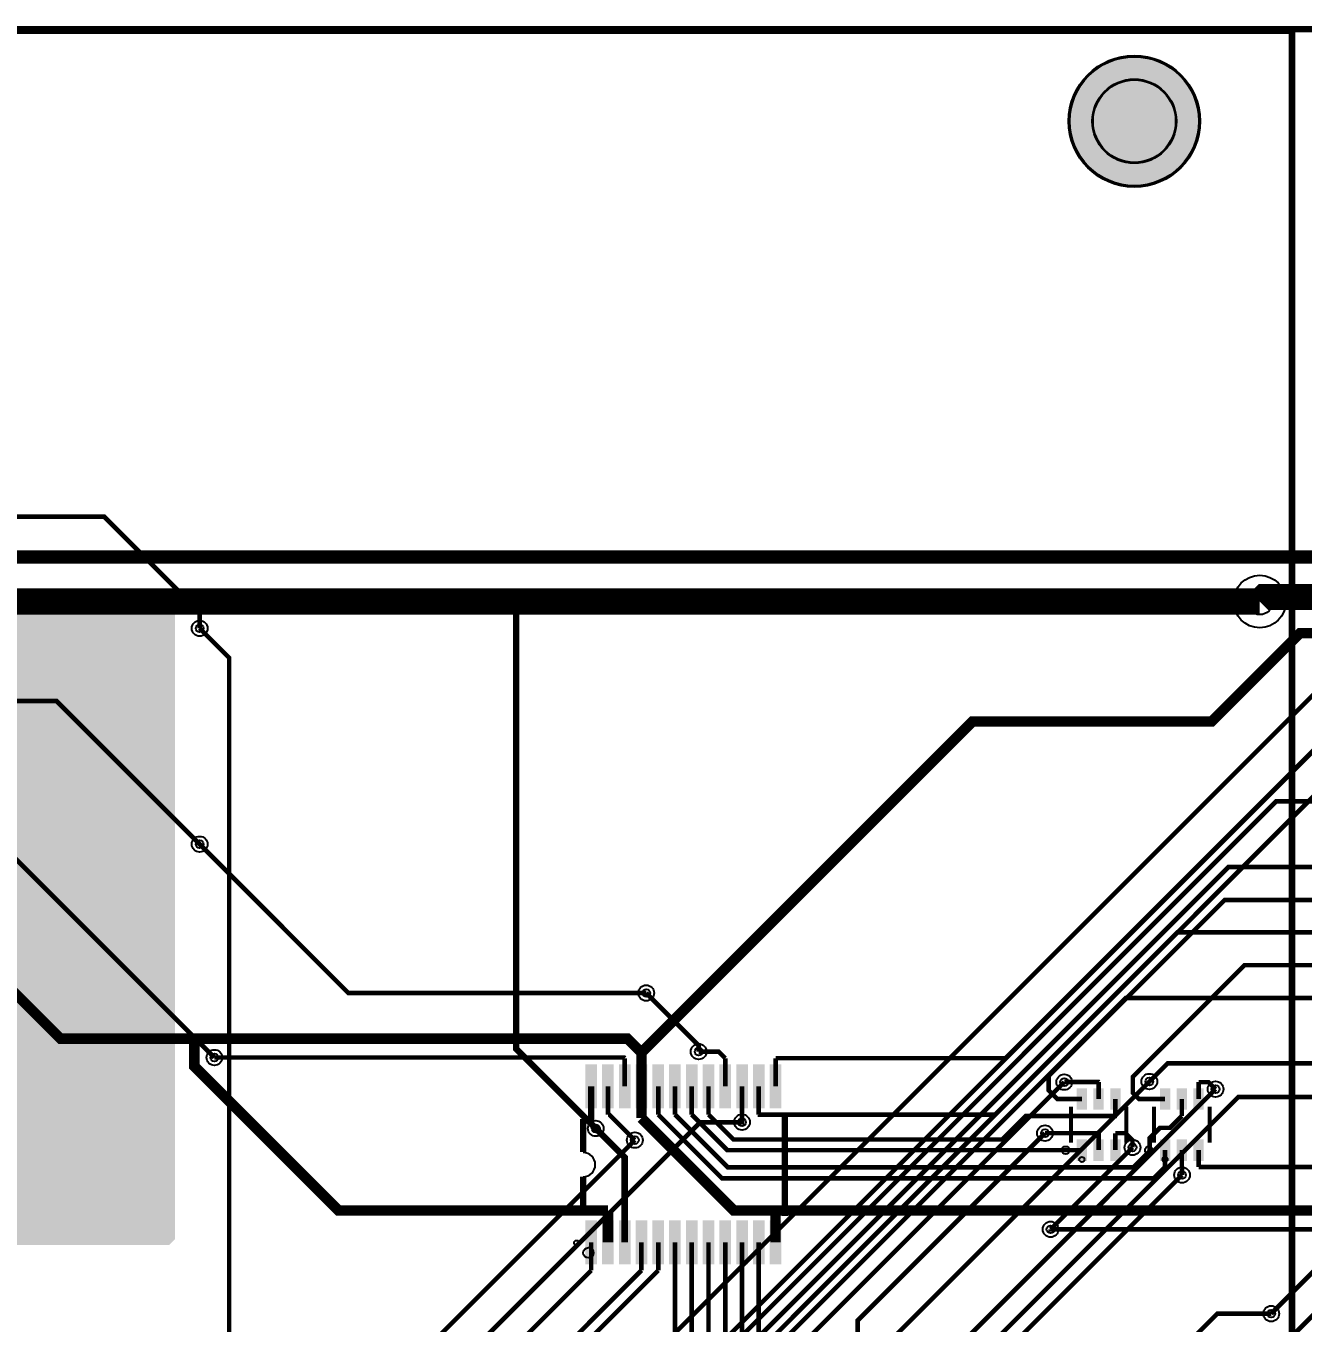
# Model space of a CAD drawing. Header units: millimetres. Extents: x 0 to 210, y -1 to 136.
# Drawn here: x 85.2 to 134.7, y 85.5 to 135.8 of the extents above; entities that cross this region are included whole.
import ezdxf

# ---------------------------------------------------------------- set-up
doc = ezdxf.new("R2010")
doc.units = ezdxf.units.MM
for name, color, linetype, true_color in [('BoardOutLine', 7, 'Continuous', 0xff00ff), ('BottomLayer', 7, 'Continuous', 0x0000ff), ('BottomSolderMaskLayer', 7, 'Continuous', 0xaa00ff), ('Document', 7, 'Continuous', 0xffffff), ('Hole', 7, 'Continuous', 0x222222), ('Multi-Layer', 7, 'Continuous', 0xc0c0c0), ('TopLayer', 7, 'Continuous', 0xff0000), ('TopPasteMaskLayer', 7, 'Continuous', 0x808080), ('TopSilkLayer', 7, 'Continuous', 0xffcc00), ('TopSolderMaskLayer', 7, 'Continuous', 0x800080)]:
    doc.layers.add(name, color=color, linetype=linetype, true_color=true_color)

msp = doc.modelspace()

# ---------------------------------------------------------------- hatches: boundary and pattern name
at = {"layer": 'BottomSolderMaskLayer'}
msp.add_hatch(color=256, dxfattribs=at).paths.add_polyline_path([(125.6316738633476, 132.0583947167894, 1), (130.733274066548, 132.0583947167894, 1)])
at = {"layer": 'TopLayer'}
for points in [[(73.81254762509502, 113.8938277876556), (73.81254762509502, 89.02717805435611), (74.34594869189732, 88.49377698755404), (90.75438150876289, 88.49377698755404), (90.98298196596397, 88.72237744475478), (90.98298196596397, 113.43662687325377), (90.47498094996195, 113.9446278892558)], [(106.91808483616956, 95.46454152908302), (107.31808483616942, 95.46454152908302), (107.31808483616942, 93.81455422910835), (106.91808483616956, 93.81455422910835)], [(107.56807213614411, 95.46454152908302), (107.9680721361442, 95.46454152908302), (107.9680721361442, 93.81455422910835), (107.56807213614411, 93.81455422910835)], [(108.21805943611866, 95.46454152908302), (108.61805943611876, 95.46454152908302), (108.61805943611876, 93.81455422910835), (108.21805943611866, 93.81455422910835)], [(108.86804673609345, 95.46454152908302), (109.26804673609354, 95.46454152908302), (109.26804673609354, 93.81455422910835), (108.86804673609345, 93.81455422910835)], [(109.518034036068, 95.46454152908302), (109.91803403606787, 95.46454152908302), (109.91803403606787, 93.81455422910835), (109.518034036068, 93.81455422910835)], [(110.16802133604256, 95.46454152908302), (110.56802133604242, 95.46454152908302), (110.56802133604242, 93.81455422910835), (110.16802133604256, 93.81455422910835)], [(110.81800863601711, 95.46451612903229), (111.2180086360172, 95.46451612903229), (111.2180086360172, 93.81452882905762), (110.81800863601711, 93.81452882905762)], [(111.46799593599167, 95.46454152908302), (111.86799593599176, 95.46454152908302), (111.86799593599176, 93.81455422910835), (111.46799593599167, 93.81455422910835)], [(112.11798323596645, 95.46454152908302), (112.51798323596654, 95.46454152908302), (112.51798323596654, 93.81455422910835), (112.11798323596645, 93.81455422910835)], [(112.767970535941, 95.46454152908302), (113.16797053594087, 95.46454152908302), (113.16797053594087, 93.81455422910835), (112.767970535941, 93.81455422910835)], [(113.41795783591579, 95.46454152908302), (113.81795783591542, 95.46454152908302), (113.81795783591542, 93.81455422910835), (113.41795783591579, 93.81455422910835)], [(114.06794513589011, 95.46454152908302), (114.4679451358902, 95.46454152908302), (114.4679451358902, 93.81455422910835), (114.06794513589011, 93.81455422910835)], [(125.97165354330696, 94.53616967233938), (126.3216662433324, 94.53616967233938), (126.3216662433324, 93.75618491236992), (125.97165354330696, 93.75618491236992)], [(126.62164084328174, 94.53616967233938), (126.97165354330696, 94.53616967233938), (126.97165354330696, 93.75618491236992), (126.62164084328174, 93.75618491236992)], [(127.27162814325607, 94.53616967233938), (127.62164084328174, 94.53616967233938), (127.62164084328174, 93.75618491236992), (127.27162814325607, 93.75618491236992)], [(129.19745999491988, 94.53616967233938), (129.54747269494533, 94.53616967233938), (129.54747269494533, 93.75618491236992), (129.19745999491988, 93.75618491236992)], [(129.84744729489444, 94.53616967233938), (130.19745999491988, 94.53616967233938), (130.19745999491988, 93.75618491236992), (129.84744729489444, 93.75618491236992)], [(130.49743459486922, 94.53616967233938), (130.84744729489444, 94.53616967233938), (130.84744729489444, 93.75618491236992), (130.49743459486922, 93.75618491236992)], [(125.97165354330696, 92.55618491236987), (126.3216662433324, 92.55618491236987), (126.3216662433324, 91.77620015240029), (125.97165354330696, 91.77620015240029)], [(126.62164084328174, 92.55618491236987), (126.97165354330696, 92.55618491236987), (126.97165354330696, 91.77620015240029), (126.62164084328174, 91.77620015240029)], [(127.27162814325607, 92.55618491236987), (127.62164084328174, 92.55618491236987), (127.62164084328174, 91.77620015240029), (127.27162814325607, 91.77620015240029)], [(129.19745999491988, 92.55618491236987), (129.54747269494533, 92.55618491236987), (129.54747269494533, 91.77620015240029), (129.19745999491988, 91.77620015240029)], [(129.84744729489444, 92.55618491236987), (130.19745999491988, 92.55618491236987), (130.19745999491988, 91.77620015240029), (129.84744729489444, 91.77620015240029)], [(130.49743459486922, 92.55618491236987), (130.84744729489444, 92.55618491236987), (130.84744729489444, 91.77620015240029), (130.49743459486922, 91.77620015240029)], [(106.91808483616956, 89.4193294386589), (107.31808483616942, 89.4193294386589), (107.31808483616942, 87.76934213868424), (106.91808483616956, 87.76934213868424)], [(107.56807213614411, 89.4193294386589), (107.9680721361442, 89.4193294386589), (107.9680721361442, 87.76934213868424), (107.56807213614411, 87.76934213868424)], [(108.21805943611866, 89.4193294386589), (108.61805943611876, 89.4193294386589), (108.61805943611876, 87.76934213868424), (108.21805943611866, 87.76934213868424)], [(108.86804673609345, 89.4193294386589), (109.26804673609354, 89.4193294386589), (109.26804673609354, 87.76934213868424), (108.86804673609345, 87.76934213868424)], [(109.518034036068, 89.4193294386589), (109.91803403606787, 89.4193294386589), (109.91803403606787, 87.76934213868424), (109.518034036068, 87.76934213868424)], [(110.16802133604256, 89.41935483870964), (110.56802133604242, 89.41935483870964), (110.56802133604242, 87.76936753873508), (110.16802133604256, 87.76936753873508)], [(110.81800863601711, 89.4193294386589), (111.2180086360172, 89.4193294386589), (111.2180086360172, 87.76934213868424), (110.81800863601711, 87.76934213868424)], [(111.46799593599167, 89.4193294386589), (111.86799593599176, 89.4193294386589), (111.86799593599176, 87.76934213868424), (111.46799593599167, 87.76934213868424)], [(112.11798323596645, 89.4193294386589), (112.51798323596654, 89.4193294386589), (112.51798323596654, 87.76934213868424), (112.11798323596645, 87.76934213868424)], [(112.767970535941, 89.4193294386589), (113.16797053594087, 89.4193294386589), (113.16797053594087, 87.76934213868424), (112.767970535941, 87.76934213868424)], [(113.41795783591579, 89.4193294386589), (113.81795783591542, 89.4193294386589), (113.81795783591542, 87.76934213868424), (113.41795783591579, 87.76934213868424)], [(114.06794513589011, 89.4193294386589), (114.4679451358902, 89.4193294386589), (114.4679451358902, 87.76934213868424), (114.06794513589011, 87.76934213868424)]]:
    msp.add_hatch(color=256, dxfattribs=at).paths.add_polyline_path(points)
at = {"layer": 'TopPasteMaskLayer'}
for points in [[(106.91808483616956, 95.46454152908302), (107.31808483616942, 95.46454152908302), (107.31808483616942, 93.81455422910835), (106.91808483616956, 93.81455422910835)], [(107.56807213614411, 95.46454152908302), (107.9680721361442, 95.46454152908302), (107.9680721361442, 93.81455422910835), (107.56807213614411, 93.81455422910835)], [(108.21805943611866, 95.46454152908302), (108.61805943611876, 95.46454152908302), (108.61805943611876, 93.81455422910835), (108.21805943611866, 93.81455422910835)], [(108.86804673609345, 95.46454152908302), (109.26804673609354, 95.46454152908302), (109.26804673609354, 93.81455422910835), (108.86804673609345, 93.81455422910835)], [(109.518034036068, 95.46454152908302), (109.91803403606787, 95.46454152908302), (109.91803403606787, 93.81455422910835), (109.518034036068, 93.81455422910835)], [(110.16802133604256, 95.46454152908302), (110.56802133604242, 95.46454152908302), (110.56802133604242, 93.81455422910835), (110.16802133604256, 93.81455422910835)], [(110.81800863601711, 95.46451612903229), (111.2180086360172, 95.46451612903229), (111.2180086360172, 93.81452882905762), (110.81800863601711, 93.81452882905762)], [(111.46799593599167, 95.46454152908302), (111.86799593599176, 95.46454152908302), (111.86799593599176, 93.81455422910835), (111.46799593599167, 93.81455422910835)], [(112.11798323596645, 95.46454152908302), (112.51798323596654, 95.46454152908302), (112.51798323596654, 93.81455422910835), (112.11798323596645, 93.81455422910835)], [(112.767970535941, 95.46454152908302), (113.16797053594087, 95.46454152908302), (113.16797053594087, 93.81455422910835), (112.767970535941, 93.81455422910835)], [(113.41795783591579, 95.46454152908302), (113.81795783591542, 95.46454152908302), (113.81795783591542, 93.81455422910835), (113.41795783591579, 93.81455422910835)], [(114.06794513589011, 95.46454152908302), (114.4679451358902, 95.46454152908302), (114.4679451358902, 93.81455422910835), (114.06794513589011, 93.81455422910835)], [(125.97165354330696, 94.53616967233938), (126.3216662433324, 94.53616967233938), (126.3216662433324, 93.75618491236992), (125.97165354330696, 93.75618491236992)], [(126.62164084328174, 94.53616967233938), (126.97165354330696, 94.53616967233938), (126.97165354330696, 93.75618491236992), (126.62164084328174, 93.75618491236992)], [(127.27162814325607, 94.53616967233938), (127.62164084328174, 94.53616967233938), (127.62164084328174, 93.75618491236992), (127.27162814325607, 93.75618491236992)], [(129.19745999491988, 94.53616967233938), (129.54747269494533, 94.53616967233938), (129.54747269494533, 93.75618491236992), (129.19745999491988, 93.75618491236992)], [(129.84744729489444, 94.53616967233938), (130.19745999491988, 94.53616967233938), (130.19745999491988, 93.75618491236992), (129.84744729489444, 93.75618491236992)], [(130.49743459486922, 94.53616967233938), (130.84744729489444, 94.53616967233938), (130.84744729489444, 93.75618491236992), (130.49743459486922, 93.75618491236992)], [(125.97165354330696, 92.55618491236987), (126.3216662433324, 92.55618491236987), (126.3216662433324, 91.77620015240029), (125.97165354330696, 91.77620015240029)], [(126.62164084328174, 92.55618491236987), (126.97165354330696, 92.55618491236987), (126.97165354330696, 91.77620015240029), (126.62164084328174, 91.77620015240029)], [(127.27162814325607, 92.55618491236987), (127.62164084328174, 92.55618491236987), (127.62164084328174, 91.77620015240029), (127.27162814325607, 91.77620015240029)], [(129.19745999491988, 92.55618491236987), (129.54747269494533, 92.55618491236987), (129.54747269494533, 91.77620015240029), (129.19745999491988, 91.77620015240029)], [(129.84744729489444, 92.55618491236987), (130.19745999491988, 92.55618491236987), (130.19745999491988, 91.77620015240029), (129.84744729489444, 91.77620015240029)], [(130.49743459486922, 92.55618491236987), (130.84744729489444, 92.55618491236987), (130.84744729489444, 91.77620015240029), (130.49743459486922, 91.77620015240029)], [(106.91808483616956, 89.4193294386589), (107.31808483616942, 89.4193294386589), (107.31808483616942, 87.76934213868424), (106.91808483616956, 87.76934213868424)], [(107.56807213614411, 89.4193294386589), (107.9680721361442, 89.4193294386589), (107.9680721361442, 87.76934213868424), (107.56807213614411, 87.76934213868424)], [(108.21805943611866, 89.4193294386589), (108.61805943611876, 89.4193294386589), (108.61805943611876, 87.76934213868424), (108.21805943611866, 87.76934213868424)], [(108.86804673609345, 89.4193294386589), (109.26804673609354, 89.4193294386589), (109.26804673609354, 87.76934213868424), (108.86804673609345, 87.76934213868424)], [(109.518034036068, 89.4193294386589), (109.91803403606787, 89.4193294386589), (109.91803403606787, 87.76934213868424), (109.518034036068, 87.76934213868424)], [(110.16802133604256, 89.41935483870964), (110.56802133604242, 89.41935483870964), (110.56802133604242, 87.76936753873508), (110.16802133604256, 87.76936753873508)], [(110.81800863601711, 89.4193294386589), (111.2180086360172, 89.4193294386589), (111.2180086360172, 87.76934213868424), (110.81800863601711, 87.76934213868424)], [(111.46799593599167, 89.4193294386589), (111.86799593599176, 89.4193294386589), (111.86799593599176, 87.76934213868424), (111.46799593599167, 87.76934213868424)], [(112.11798323596645, 89.4193294386589), (112.51798323596654, 89.4193294386589), (112.51798323596654, 87.76934213868424), (112.11798323596645, 87.76934213868424)], [(112.767970535941, 89.4193294386589), (113.16797053594087, 89.4193294386589), (113.16797053594087, 87.76934213868424), (112.767970535941, 87.76934213868424)], [(113.41795783591579, 89.4193294386589), (113.81795783591542, 89.4193294386589), (113.81795783591542, 87.76934213868424), (113.41795783591579, 87.76934213868424)], [(114.06794513589011, 89.4193294386589), (114.4679451358902, 89.4193294386589), (114.4679451358902, 87.76934213868424), (114.06794513589011, 87.76934213868424)]]:
    msp.add_hatch(color=256, dxfattribs=at).paths.add_polyline_path(points)
at = {"layer": 'TopSolderMaskLayer'}
for points in [[(125.6316738633476, 132.0583947167894, 1), (130.733274066548, 132.0583947167894, 1)], [(106.89266865630498, 95.48994118887845), (107.34346875790516, 95.48994118887845), (107.34346875790516, 93.78915456931293), (106.89266865630498, 93.78915456931293)], [(107.5426559562793, 95.48994118887845), (107.99345605787971, 95.48994118887845), (107.99345605787971, 93.78915456931293), (107.5426559562793, 93.78915456931293)], [(108.19264325625409, 95.48994118887845), (108.6434433578545, 95.48994118887845), (108.6434433578545, 93.78915456931293), (108.19264325625409, 93.78915456931293)], [(108.84263055622864, 95.48994118887845), (109.29343065782905, 95.48994118887845), (109.29343065782905, 93.78915456931293), (108.84263055622864, 93.78915456931293)], [(109.49265011433226, 95.48994118887845), (109.94345021593267, 95.48994118887845), (109.94345021593267, 93.78915456931293), (109.49265011433226, 93.78915456931293)], [(110.14260515617798, 95.48994118887845), (110.59340525777816, 95.48994118887845), (110.59340525777816, 93.78915456931293), (110.14260515617798, 93.78915456931293)], [(110.7925924561523, 95.48991500681859), (111.24339255775294, 95.48991500681859), (111.24339255775294, 93.78912838725296), (110.7925924561523, 93.78912838725296)], [(111.44257975612709, 95.48994118887845), (111.8933798577275, 95.48994118887845), (111.8933798577275, 93.78915456931293), (111.44257975612709, 93.78915456931293)], [(112.09256705610164, 95.48994118887845), (112.54336715770205, 95.48994118887845), (112.54336715770205, 93.78915456931293), (112.09256705610164, 93.78915456931293)], [(112.74258661420527, 95.48994118887845), (113.19338671580567, 95.48994118887845), (113.19338671580567, 93.78915456931293), (112.74258661420527, 93.78915456931293)], [(113.39254165605098, 95.48994118887845), (113.84334175765116, 95.48994118887845), (113.84334175765116, 93.78915456931293), (113.39254165605098, 93.78915456931293)], [(114.04252895602531, 95.48994118887845), (114.49332905762594, 95.48994118887845), (114.49332905762594, 93.78915456931293), (114.04252895602531, 93.78915456931293)], [(125.94625349250691, 94.56156227905285), (126.34706629413245, 94.56156227905285), (126.34706629413245, 93.73077907172456), (125.94625349250691, 93.73077907172456)], [(126.59624079248147, 94.56156227905285), (126.99705359410723, 94.56156227905285), (126.99705359410723, 93.73077907172456), (126.59624079248147, 93.73077907172456)], [(127.24622809245602, 94.56156227905285), (127.64704089408178, 94.56156227905285), (127.64704089408178, 93.73077907172456), (127.24622809245602, 93.73077907172456)], [(129.1720599441196, 94.56156227905285), (129.57287274574537, 94.56156227905285), (129.57287274574537, 93.73077907172456), (129.1720599441196, 93.73077907172456)], [(129.8220472440944, 94.56156227905285), (130.22286004572015, 94.56156227905285), (130.22286004572015, 93.73077907172456), (129.8220472440944, 93.73077907172456)], [(130.47203454406895, 94.56156227905285), (130.8728473456947, 94.56156227905285), (130.8728473456947, 93.73077907172456), (130.47203454406895, 93.73077907172456)], [(125.94625349250691, 92.58159075301512), (126.34706629413245, 92.58159075301512), (126.34706629413245, 91.75080754568683), (125.94625349250691, 91.75080754568683)], [(126.59624079248147, 92.58159075301512), (126.99705359410723, 92.58159075301512), (126.99705359410723, 91.75080754568683), (126.59624079248147, 91.75080754568683)], [(127.24622809245602, 92.58159075301512), (127.64704089408178, 92.58159075301512), (127.64704089408178, 91.75080754568683), (127.24622809245602, 91.75080754568683)], [(129.1720599441196, 92.58159075301512), (129.57287274574537, 92.58159075301512), (129.57287274574537, 91.75080754568683), (129.1720599441196, 91.75080754568683)], [(129.8220472440944, 92.58159075301512), (130.22286004572015, 92.58159075301512), (130.22286004572015, 91.75080754568683), (129.8220472440944, 91.75080754568683)], [(130.47203454406895, 92.58159075301512), (130.8728473456947, 92.58159075301512), (130.8728473456947, 91.75080754568683), (130.47203454406895, 91.75080754568683)], [(106.89266865630498, 89.44472909845433), (107.34346875790516, 89.44472909845433), (107.34346875790516, 87.74394247888881), (106.89266865630498, 87.74394247888881)], [(107.5426559562793, 89.44472909845433), (107.99345605787971, 89.44472909845433), (107.99345605787971, 87.74394247888881), (107.5426559562793, 87.74394247888881)], [(108.19264325625409, 89.44472909845433), (108.6434433578545, 89.44472909845433), (108.6434433578545, 87.74394247888881), (108.19264325625409, 87.74394247888881)], [(108.84263055622864, 89.44472909845433), (109.29343065782905, 89.44472909845433), (109.29343065782905, 87.74394247888881), (108.84263055622864, 87.74394247888881)], [(109.49265011433226, 89.44472909845433), (109.94345021593267, 89.44472909845433), (109.94345021593267, 87.74394247888881), (109.49265011433226, 87.74394247888881)], [(110.14260515617798, 89.44475528051441), (110.59340525777816, 89.44475528051441), (110.59340525777816, 87.74396866094878), (110.14260515617798, 87.74396866094878)], [(110.7925924561523, 89.44472909845433), (111.24339255775294, 89.44472909845433), (111.24339255775294, 87.74394247888881), (110.7925924561523, 87.74394247888881)], [(111.44257975612709, 89.44472909845433), (111.8933798577275, 89.44472909845433), (111.8933798577275, 87.74394247888881), (111.44257975612709, 87.74394247888881)], [(112.09256705610164, 89.44472909845433), (112.54336715770205, 89.44472909845433), (112.54336715770205, 87.74394247888881), (112.09256705610164, 87.74394247888881)], [(112.74258661420527, 89.44472909845433), (113.19338671580567, 89.44472909845433), (113.19338671580567, 87.74394247888881), (112.74258661420527, 87.74394247888881)], [(113.39254165605098, 89.44472909845433), (113.84334175765116, 89.44472909845433), (113.84334175765116, 87.74394247888881), (113.39254165605098, 87.74394247888881)], [(114.04252895602531, 89.44472909845433), (114.49332905762594, 89.44472909845433), (114.49332905762594, 87.74394247888881), (114.04252895602531, 87.74394247888881)]]:
    msp.add_hatch(color=256, dxfattribs=at).paths.add_polyline_path(points)

# ---------------------------------------------------------------- linework, layer by layer
at = {"layer": 'BoardOutLine', "const_width": 0.25400050800101603}
msp.add_lwpolyline([(-0.08600457200918754, 135.62519685039376), (209.9139954279908, 135.62519685039376), (209.9139954279908, -0.3748031496063504), (-0.08600457200918754, -0.3748031496063504), (-0.08600457200918754, 135.62519685039376)], close=True, dxfattribs=at)
at = {"layer": 'BottomLayer'}
for points, const_width in [([(62.68691897383792, 115.16278892557784), (139.6135128270255, 115.16278892557784), (144.95768351536685, 109.81861823723648), (144.95768351536685, 40.00403860807717), (142.13827787655578, 37.18463296926598), (140.7666751333502, 37.18463296926598)], 0.5080010160020321), ([(62.686944373888764, 115.16291592583184), (139.61353822707633, 115.16291592583184), (144.9577089154177, 109.81874523749048), (144.9577089154177, 105.61579883159766)], 0.40640081280162565), ([(61.6968249936499, 97.1043688087376), (61.6968249936499, 105.76591313182632), (68.14833629667237, 112.2174244348488), (69.36753873507723, 113.43662687325377), (133.045466090932, 113.43662687325377)], 1.0160020320040641), ([(61.69685039370074, 97.1044958089916), (61.69685039370074, 105.76591313182632), (69.36766573533146, 113.43672847345692), (104.21018542037086, 113.43672847345692)], 0.25400050800101603), ([(104.21018542037086, 113.43672847345692), (133.045593091186, 113.43672847345692)], 0.25400050800101603), ([(104.21018542037086, 113.43672847345692), (104.21018542037086, 96.09408178816363), (107.29552959105922, 93.00873761747528)], 0.25400050800101603), ([(87.29375158750304, 12.078079756159468), (85.57645415290835, 13.79537719075438), (85.57645415290835, 33.447396494793), (85.56223012446003, 33.46162052324098), (85.56223012446003, 71.7989331978664), (93.08166116332222, 79.31836423672837), (93.08166116332222, 111.25232410464821), (91.93586487172956, 112.39812039624076)], 0.17780035560071122), ([(138.2266954533909, 110.76870713741425), (136.06235712471425, 110.76870713741425), (95.85966471932943, 70.56601473202954), (95.85966471932943, 68.68107696215384), (94.58940817881626, 67.41082042164089)], 0.17780035560071122), ([(70.46875793751587, 109.57871475742957), (86.38519177038324, 109.57871475742957), (91.93586487172956, 104.02804165608325)], 0.17780035560071122), ([(138.2266954533909, 108.22870205740412), (135.70599441198874, 108.22870205740412), (98.39839979679937, 70.92110744221486), (98.39839979679937, 69.21701803403607), (97.12941325882639, 67.94803149606298), (97.12941325882639, 67.41082042164089)], 0.17780035560071122), ([(55.83375666751317, 82.96809753619505), (63.615062230124295, 90.74940309880628), (63.615062230124295, 103.68488696977386), (65.92773685547377, 105.9975615951231), (82.26784353568678, 105.9975615951231), (92.50812801625602, 95.7572771145542)], 0.17780035560071122), ([(138.2266954533909, 105.68869697739399), (133.68034036068047, 105.68869697739399), (100.9394208788417, 72.94777749555499), (100.9394208788417, 68.68082296164596), (99.66941833883652, 67.41082042164089)], 0.17780035560071122), ([(138.2266954533909, 103.14869189738374), (131.83528067056113, 103.14869189738374), (103.47942595885183, 74.79283718567433), (103.47942595885183, 68.68082296164596), (102.20942341884665, 67.41082042164089)], 0.17780035560071122), ([(138.2266954533909, 100.60868681737361), (129.85229870459716, 100.60868681737361), (106.02070104140194, 76.77708915417838), (106.02070104140194, 68.68209296418581), (104.74942849885679, 67.41082042164089)], 0.17780035560071122), ([(138.2266954533909, 98.06868173736348), (127.84798069596127, 98.06868173736348), (108.53886207772393, 78.75956311912626), (108.53886207772393, 74.50988061976125), (108.56096012192006, 74.48778257556512), (108.56096012192006, 68.68234696469392), (107.28943357886692, 67.41082042164089)], 0.17780035560071122), ([(109.25234950469894, 98.25994411988825), (111.286385572771, 96.22590805181608), (111.286385572771, 95.98689357378714)], 0.17780035560071122), ([(140.76670053340104, 95.52867665735334), (139.46647193294393, 94.22844805689601), (132.21424942849876, 94.22844805689601), (121.25946151892299, 83.27366014732024), (121.25946151892299, 69.39583439166881), (120.54445008890002, 68.68082296164596), (118.71945643891263, 68.68082296164596), (117.44945389890768, 67.41082042164089)], 0.17780035560071122), ([(114.90944881889754, 69.95082550165102), (114.90944881889754, 84.25232410464821), (125.46215392430781, 94.80502921005836)], 0.17780035560071122), ([(115.56324612649223, 65.37018034036066), (116.17970535941072, 65.98663957327915), (116.17970535941072, 68.05242570485143), (116.80784861569714, 68.68056896113785), (118.09258318516618, 68.68056896113785), (118.71971043942085, 69.30769621539241), (118.71971043942085, 84.78191516383038), (128.76339852679712, 94.82560325120653)], 0.17780035560071122), ([(131.33058166116325, 94.5304546609093), (119.98945897891781, 83.18933197866397), (119.98945897891781, 69.95082550165102)], 0.17780035560071122), ([(100.65011430022832, 82.55001270002549), (111.34861569723125, 93.24851409702819), (112.96812293624566, 93.24851409702819), (112.96812293624566, 93.24876809753619)], 0.17780035560071122), ([(138.2266954533909, 92.9886715773431), (138.2266954533909, 90.56576073152155), (133.48780797561585, 85.8268732537465)], 0.17780035560071122), ([(140.76670053340104, 92.9886715773431), (140.76670053340104, 91.4242824485649), (134.32524765049538, 84.98282956565913)], 0.17780035560071122), ([(93.25692151384283, 42.05496570993148), (94.11087122174217, 42.908915417830826), (94.11087122174217, 52.529438658877325), (93.85280670561338, 52.78750317500635), (93.85280670561338, 64.09890779781551), (93.31940563881108, 64.6323088646177), (93.31940563881108, 75.77835915671824), (98.9343408686816, 81.39329438658876), (98.9343408686816, 82.6787909575819), (108.81165862331727, 92.55610871221745)], 0.17780035560071122), ([(117.44945389890768, 69.95082550165102), (117.44945389890768, 85.55763271526541), (124.7169164338327, 92.82509525019054)], 0.17780035560071122), ([(128.10985521971043, 92.27239014478027), (124.93357886715762, 89.09611379222758)], 0.17780035560071122), ([(122.52946405892794, 69.95082550165102), (122.52946405892794, 83.70139700279401), (130.03035306070592, 91.20228600457199)], 0.17780035560071122)]:
    msp.add_lwpolyline(points, dxfattribs=dict(at, const_width=const_width))
at = {"layer": 'BottomSolderMaskLayer'}
for centre, radius in [((128.1824739649478, 132.0583947167894), 2.550800101600203), ((128.1816357632713, 132.05834391668782), 1.63251206502413)]:
    msp.add_circle(centre, radius, dxfattribs=at)
at = {"layer": 'Document'}
for centre, radius in [((126.14665989331957, 91.80617221234445), 0.10007620015240032), ((129.37246634493272, 91.80617221234445), 0.10007620015240032), ((107.01000762001513, 88.1879349758699), 0.19989839979679963)]:
    msp.add_circle(centre, radius, dxfattribs=at)
at = {"layer": 'Hole'}
for centre, radius in [((133.04556769113515, 113.43660147320293), 0.5080010160020321), ((91.93583947167895, 112.39799339598676), 0.15240030480060962), ((91.93583947167895, 104.02791465582925), 0.15240030480060962), ((109.2523241046481, 98.25981711963425), 0.15240030480060962), ((111.28636017272038, 95.98676657353315), 0.15240030480060962), ((92.50810261620518, 95.7571501143002), 0.15240030480060962), ((125.46212852425697, 94.80490220980448), 0.15240030480060962), ((128.76337312674627, 94.82547625095242), 0.15240030480060962), ((131.3305562611124, 94.5303276606553), 0.15240030480060962), ((107.29550419100838, 93.00861061722128), 0.15240030480060962), ((112.96809753619482, 93.24864109728219), 0.15240030480060962), ((108.81163322326643, 92.55598171196334), 0.15240030480060962), ((124.71689103378185, 92.82496824993655), 0.15240030480060962), ((128.10982981965958, 92.27226314452628), 0.15240030480060962), ((130.03032766065508, 91.20215900431799), 0.15240030480060962), ((124.93355346710678, 89.09598679197359), 0.15240030480060962), ((133.487782575565, 85.8267462534925), 0.15240030480060962)]:
    msp.add_circle(centre, radius, dxfattribs=at)
at = {"layer": 'Multi-Layer'}
for centre, radius in [((128.1824739649478, 132.0583947167894), 2.5), ((128.1816357632713, 132.05834391668782), 1.6), ((133.04556769113515, 113.43660147320293), 1.0160020320040641), ((91.93583947167895, 112.39799339598676), 0.30480060960121924), ((91.93583947167895, 104.02791465582925), 0.30480060960121924), ((109.2523241046481, 98.25981711963425), 0.30480060960121924), ((92.50810261620518, 95.7571501143002), 0.30480060960121924), ((111.28636017272038, 95.98676657353315), 0.30480060960121924), ((125.46212852425697, 94.80490220980448), 0.30480060960121924), ((128.76337312674627, 94.82547625095242), 0.30480060960121924), ((131.3305562611124, 94.5303276606553), 0.30480060960121924), ((112.96809753619482, 93.24864109728219), 0.30480060960121924), ((107.29550419100838, 93.00861061722128), 0.30480060960121924), ((124.71689103378185, 92.82496824993655), 0.30480060960121924), ((108.81163322326643, 92.55598171196334), 0.30480060960121924), ((128.10982981965958, 92.27226314452628), 0.30480060960121924), ((130.03032766065508, 91.20215900431799), 0.30480060960121924), ((124.93355346710678, 89.09598679197359), 0.30480060960121924), ((133.487782575565, 85.8267462534925), 0.30480060960121924)]:
    msp.add_circle(centre, radius, dxfattribs=at)
at = {"layer": 'TopLayer'}
for points, const_width in [([(81.99199898399797, 116.72755905511815), (88.23355346710673, 116.72755905511815), (91.93586487172956, 113.02524765049532), (91.93586487172956, 112.39812039624076)], 0.17780035560071122), ([(133.045466090932, 113.43662687325377), (133.22326644653276, 113.61442722885442), (147.6250952501905, 113.61442722885442), (149.83489966979937, 111.40462280924555), (149.83489966979937, 105.33401066802128), (147.6494538989075, 103.14856489712975), (140.7666751333502, 103.14856489712975)], 1.0160020320040641), ([(133.045593091186, 113.43672847345692), (133.22339344678676, 113.61452882905769), (147.6252222504445, 113.61452882905769), (149.83502667005337, 111.40472440944882), (149.83502667005337, 105.33411226822443)], 0.25400050800101603), ([(140.76670053340104, 110.76870713741425), (139.3272796545591, 112.20812801625596), (134.6010922021842, 112.20812801625596), (131.18122936245845, 108.78826517653033), (121.90665481330939, 108.78826517653033), (109.06819913639833, 95.94980949961894)], 0.40640081280162565), ([(114.267843535687, 95.73162306324616), (123.1896113792227, 95.73162306324616), (138.2266954533909, 110.76870713741425)], 0.17780035560071122), ([(113.61811023622045, 93.54772669545343), (113.61988823977617, 93.54594869189737), (122.79235458470907, 93.54594869189737), (137.47510795021594, 108.22870205740412), (138.2266954533909, 108.22870205740412)], 0.17780035560071122), ([(91.93586487172956, 104.02804165608325), (97.70396240792456, 98.25994411988825), (109.25234950469894, 98.25994411988825)], 0.17780035560071122), ([(126.14668529337041, 94.1464058928118), (125.19748539497073, 94.1464058928118), (124.85890271780545, 94.48498856997719), (124.85890271780545, 95.0399796799594), (131.6805943611887, 101.86167132334265), (145.73215646431277, 101.86167132334265)], 0.17780035560071122), ([(83.59525019050034, 99.43037846075686), (86.53937007873992, 96.48625857251716), (91.73215646431277, 96.48625857251716)], 0.40640081280162565), ([(142.89751079502162, 97.45400050800095), (142.89751079502162, 97.70673101346199), (141.26555753111484, 99.33868427736854), (132.4522479044956, 99.33868427736854), (128.12255524511056, 95.00899161798327), (128.12255524511056, 94.38897637795276), (128.3651257302513, 94.1464058928118), (129.37249174498334, 94.1464058928118)], 0.17780035560071122), ([(91.73215646431277, 96.48625857251716), (108.53175006350011, 96.48625857251716), (109.06819913639833, 95.94980949961894)], 0.40640081280162565), ([(91.73215646431277, 96.48625857251716), (91.73215646431277, 95.41361442722882), (97.31965963931907, 89.82611125222252), (107.768224536449, 89.82611125222252)], 0.40640081280162565), ([(109.06819913639833, 95.94980949961894), (109.06819913639833, 95.87132334264675)], 0.40640081280162565), ([(109.06819913639833, 94.63967487934974), (109.06819913639833, 95.87132334264675)], 0.40640081280162565), ([(111.286385572771, 95.98689357378714), (112.06286512573024, 95.98689357378714), (112.31813563627111, 95.73162306324616)], 0.17780035560071122), ([(108.41821183642355, 95.73162306324616), (108.39255778511529, 95.7572771145542), (92.50812801625602, 95.7572771145542)], 0.17780035560071122), ([(108.41821183642355, 94.63967487934974), (108.41821183642355, 95.73162306324616)], 0.17780035560071122), ([(112.31813563627111, 94.63967487934974), (112.31813563627111, 95.73162306324616)], 0.17780035560071122), ([(114.267843535687, 94.63967487934974), (114.267843535687, 95.73162306324616)], 0.17780035560071122), ([(138.2266954533909, 95.52867665735334), (129.46647193294393, 95.52867665735334), (128.76339852679712, 94.82560325120653)], 0.17780035560071122), ([(107.11823723647422, 94.63967487934974), (107.11823723647422, 93.18602997205994), (107.29552959105922, 93.00873761747528)], 0.25400050800101603), ([(107.768224536449, 94.63967487934974), (107.768224536449, 93.54772669545343)], 0.17780035560071122), ([(109.06819913639833, 94.63967487934974), (109.06819913639833, 93.40802641605273)], 0.40640081280162565), ([(109.71818643637266, 94.63967487934974), (109.71818643637266, 93.54772669545343)], 0.17780035560071122), ([(110.36817373634744, 94.63967487934974), (110.36817373634744, 93.54772669545343)], 0.17780035560071122), ([(111.017907035814, 94.63967487934974), (111.017907035814, 93.54772669545343)], 0.17780035560071122), ([(111.66814833629655, 94.63967487934974), (111.66814833629655, 93.54772669545343)], 0.17780035560071122), ([(112.96812293624566, 93.24876809753619), (112.96812293624566, 94.63967487934974)], 0.17780035560071122), ([(113.61811023622045, 94.63967487934974), (113.61811023622045, 93.54772669545343)], 0.17780035560071122), ([(114.267843535687, 89.82611125222252), (144.1946913893828, 89.82611125222252), (149.0834391668784, 94.71485902971801)], 0.40640081280162565), ([(126.79667259334519, 94.80325120650241), (126.79489458978924, 94.80502921005836), (125.46215392430781, 94.80502921005836)], 0.17780035560071122), ([(126.79667259334519, 94.1464058928118), (126.79667259334519, 94.80325120650241)], 0.17780035560071122), ([(130.67246634493267, 94.80325120650241), (131.05778511557014, 94.80325120650241), (131.33058166116325, 94.5304546609093)], 0.17780035560071122), ([(130.67246634493267, 94.1464058928118), (130.67246634493267, 94.80325120650241)], 0.17780035560071122), ([(127.44665989331975, 94.1464058928118), (127.44665989331975, 93.4893065786132)], 0.17780035560071122), ([(130.0224790449579, 94.1464058928118), (130.0224790449579, 93.4893065786132)], 0.17780035560071122), ([(108.81165862331727, 92.55610871221745), (107.82004064008106, 93.54772669545343), (107.768224536449, 93.54772669545343)], 0.17780035560071122), ([(114.267843535687, 89.82611125222252), (112.65011430022855, 89.82611125222252), (109.06819913639833, 93.40802641605273)], 0.40640081280162565), ([(109.71818643637266, 93.54772669545343), (112.1893573787147, 91.0765557531115), (128.9396748793497, 91.0765557531115), (129.37249174498334, 91.50937261874526)], 0.17780035560071122), ([(110.36817373634744, 93.54772669545343), (112.41287782575546, 91.50302260604519), (128.15151130302252, 91.50302260604519), (128.77076454152893, 92.12227584455161), (128.77076454152893, 92.62722885445771), (129.1748793497586, 93.03134366268739), (129.5645161290322, 93.03134366268739), (130.0224790449579, 93.4893065786132)], 0.17780035560071122), ([(111.017907035814, 93.54772669545343), (112.39941579883157, 92.16621793243587), (126.14668529337041, 92.16621793243587)], 0.17780035560071122), ([(111.66814833629655, 93.54772669545343), (112.63741427482842, 92.57846075692157), (123.05295910591826, 92.57846075692157), (123.96228092456181, 93.48778257556512), (127.44513589027156, 93.48778257556512), (127.44665989331975, 93.4893065786132)], 0.17780035560071122), ([(107.29552959105922, 93.00873761747528), (108.41821183642355, 91.88605537211072), (108.41821183642355, 88.59446278892551)], 0.25400050800101603), ([(126.79667259334519, 92.82331724663447), (126.79489458978924, 92.82509525019054), (124.7169164338327, 92.82509525019054)], 0.17780035560071122), ([(126.79667259334519, 92.16621793243587), (126.79667259334519, 92.82331724663447)], 0.17780035560071122), ([(127.44665989331975, 92.82331724663447), (127.83451866903738, 92.82331724663447), (128.10985521971043, 92.54798069596131), (128.10985521971043, 92.27239014478027)], 0.17780035560071122), ([(127.44665989331975, 92.16621793243587), (127.44665989331975, 92.82331724663447)], 0.17780035560071122), ([(129.37249174498334, 92.16621793243587), (129.37249174498334, 91.50937261874526)], 0.17780035560071122), ([(130.0224790449579, 92.16621793243587), (130.0224790449579, 91.50937261874526)], 0.17780035560071122), ([(130.67246634493267, 91.50937261874526), (144.8416306832612, 91.50937261874526), (145.72072644145283, 92.38846837693677)], 0.17780035560071122), ([(130.67246634493267, 92.16621793243587), (130.67246634493267, 91.50937261874526)], 0.17780035560071122), ([(130.0224790449579, 91.50937261874526), (130.03035306070592, 91.50149860299723), (130.03035306070592, 91.20228600457199)], 0.17780035560071122), ([(107.768224536449, 88.59446278892551), (107.768224536449, 89.82611125222252)], 0.40640081280162565), ([(114.267843535687, 88.59446278892551), (114.267843535687, 89.82611125222252)], 0.40640081280162565), ([(146.68211836423666, 55.49159258318525), (146.68211836423666, 82.01635763271531), (139.60261620523238, 89.09585979171959), (124.93357886715762, 89.09585979171959), (124.93357886715762, 89.09611379222758)], 0.17780035560071122), ([(110.36817373634744, 88.59446278892551), (110.36817373634744, 80.64958089916172), (99.66941833883652, 69.95082550165102)], 0.17780035560071122), ([(104.74942849885679, 69.95082550165102), (105.12661925323846, 69.95082550165102), (111.66814833629655, 76.49235458470912), (111.66814833629655, 88.59446278892551)], 0.17780035560071122), ([(107.11823723647422, 88.59446278892551), (107.11823723647422, 87.5025146050292)], 0.17780035560071122), ([(112.31813563627111, 88.59446278892551), (112.31813563627111, 74.9795275590551), (107.28943357886692, 69.95082550165102)], 0.17780035560071122), ([(109.06819913639833, 88.59446278892551), (109.06819913639833, 87.5025146050292)], 0.17780035560071122), ([(109.11214122428237, 74.81112522225044), (111.017907035814, 76.71689103378208), (111.017907035814, 88.59446278892551)], 0.17780035560071122), ([(109.71818643637266, 88.59446278892551), (109.71818643637266, 87.5025146050292)], 0.17780035560071122), ([(112.96812293624566, 88.59446278892551), (112.96812293624566, 73.08950977901952), (109.82943865887705, 69.95082550165102)], 0.17780035560071122), ([(113.61811023622045, 88.59446278892551), (113.61811023622045, 71.19949199898394), (112.36944373888741, 69.95082550165102)], 0.17780035560071122), ([(109.06819913639833, 87.5025146050292), (94.58940817881626, 73.02372364744735), (94.58940817881626, 69.95082550165102)], 0.17780035560071122), ([(95.91554483108962, 79.27188214376417), (98.88760477520941, 79.27188214376417), (107.11823723647422, 87.5025146050292)], 0.17780035560071122), ([(109.71818643637266, 87.5025146050292), (97.12941325882639, 74.91374142748282), (97.12941325882639, 69.95082550165102)], 0.17780035560071122), ([(133.48780797561585, 85.8268732537465), (131.3986537973076, 85.8268732537465), (116.1794513589025, 70.60767081534163), (116.1794513589025, 69.18653797307593), (115.67373634747264, 68.68082296164596), (113.63944627889236, 68.68082296164596), (112.36944373888741, 67.41082042164089)], 0.17780035560071122)]:
    msp.add_lwpolyline(points, dxfattribs=dict(at, const_width=const_width))
at = {"layer": 'TopSilkLayer', "const_width": 0.25400050800101603}
msp.add_lwpolyline([(134.29626619253213, 64.20121920243832), (28.09639319278631, 64.20121920243832), (28.09639319278631, 135.5662433324867), (134.29626619253213, 135.5662433324867), (134.29626619253213, 64.20121920243832)], close=True, dxfattribs=at)
at = {"layer": 'TopSilkLayer'}
for points, const_width in [([(114.63002286004576, 93.62440944881882), (114.63002286004576, 89.60947421894844)], 0.25400050800101603), ([(125.72044704089399, 92.45499110998219), (125.72044704089399, 93.85737871475737)], 0.15240030480060962), ([(127.87284734569448, 92.45499110998219), (127.87284734569448, 93.85737871475737)], 0.15240030480060962), ([(128.94625349250668, 92.45499110998219), (128.94625349250668, 93.85737871475737)], 0.15240030480060962), ([(131.0986537973074, 92.45499110998219), (131.0986537973074, 93.85737871475737)], 0.15240030480060962), ([(106.80680721361432, 92.09954279908561), (106.80680721361432, 93.36954533909068)], 0.25400050800101603), ([(106.80680721361432, 89.8643383286767), (106.80680721361432, 91.13434086868176)], 0.25400050800101603)]:
    msp.add_lwpolyline(points, dxfattribs=dict(at, const_width=const_width))
for centre, radius in [((125.51927863855713, 92.16380492760982), 0.15011430022860048), ((128.74508509017005, 92.16380492760982), 0.15011430022860048), ((106.5528067056132, 88.56893573787136), 0.10007620015240032)]:
    msp.add_circle(centre, radius, dxfattribs=at)
msp.add_arc((106.80680706630983, 91.60424180848361), 0.4699009398018797, 270, 90, dxfattribs=at)
at = {"layer": 'TopSolderMaskLayer'}
for centre, radius in [((128.1824739649478, 132.0583947167894), 2.550800101600203), ((128.1816357632713, 132.05834391668782), 1.63251206502413)]:
    msp.add_circle(centre, radius, dxfattribs=at)

doc.saveas('drawing.dxf')
